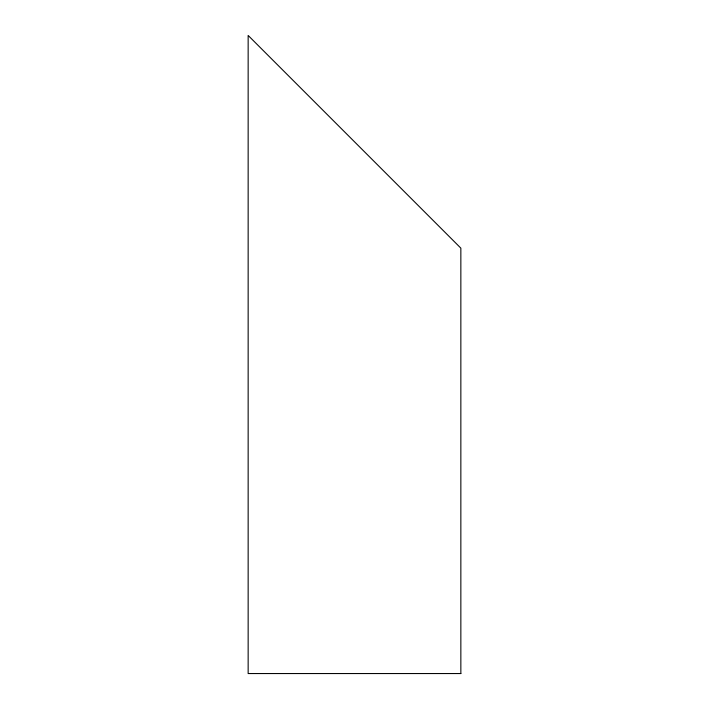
<?xml version="1.0" encoding="UTF-8"?>
<svg xmlns="http://www.w3.org/2000/svg" width="709" height="709" viewBox="0 0 709 709"><rect width="100%" height="100%" fill="white"/><g stroke="black" fill="none" stroke-linecap="round" stroke-linejoin="round"><path stroke-width="1.06" d="M460.85 673.55L248.15 673.55L248.15 35.45L460.85 248.15L460.85 673.55"/></g></svg>
